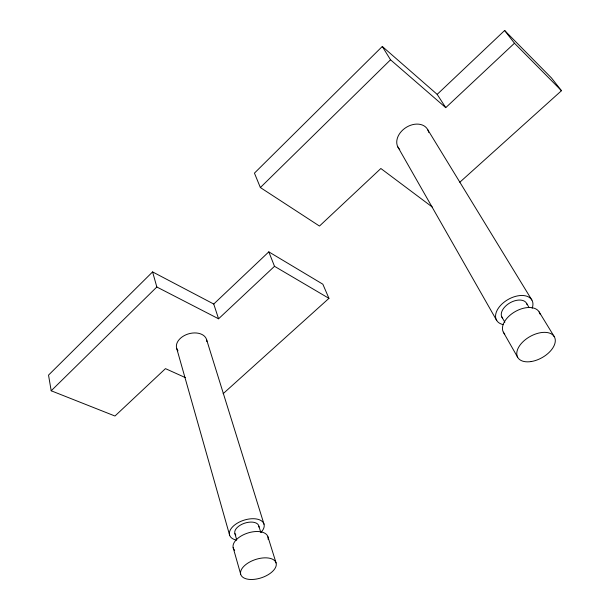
<?xml version="1.0" encoding="UTF-8"?>
<svg xmlns="http://www.w3.org/2000/svg" width="610" height="610" viewBox="0 0 610 610"><rect width="100%" height="100%" fill="white"/><g stroke="black" fill="none" stroke-linecap="round" stroke-linejoin="round"><path stroke-width="0.91" d="M213.744 304.039L268.804 251.861L274.5 266.303L218.571 318.794L213.744 304.039L152.591 271.908L48.526 375.119L51.194 390.781L114.97 416.02L165.47 368.631L185.31 377.59M437.179 94.375L504.638 30.5L514.466 43.226L445.75 107.657L437.179 94.375L382.295 46.459L254.439 173.133L260.363 187.544L319.472 226.058L380.861 168.505L432.269 207.026M51.194 390.781L156.831 286.997L152.591 271.908M260.363 187.544L390.53 59.795L382.295 46.459M223.123 393.702L328.95 298.351L322.85 284.207L268.804 251.861M459.81 182.245L561.474 90.715L551.524 78.011L504.638 30.5M156.831 286.997L218.571 318.794M274.5 266.303L328.95 298.351M390.53 59.795L445.75 107.657M514.466 43.226L561.474 90.715M427.541 129.358L531.905 300.089M539.133 311.916L554.238 336.628M526.735 303.62L529.106 307.516M501.641 316.613L504.851 322.24M397.827 146.918L496.769 320.601M503.357 332.183L517.608 357.201M206.592 339.64L264.031 524.242M267.942 536.815L276.078 562.946A18.574 9.6 -18.4 0 1 251.983 579.492A18.574 9.6 -18.4 0 1 247.157 563.579A18.574 9.6 -18.4 0 1 276.078 562.946M258.892 526.247L260.821 532.484M234.911 533.597L236.726 539.934M176.717 348.44L229.635 535.206M233.142 547.589L240.645 574.048M233.859 549.29A18.224 9.76 -18.2 0 1 248.628 532.774A18.224 9.76 -18.2 0 1 268.103 539.301M234.667 550.289A18.224 9.76 -18.2 0 1 234.232 549.801M177.975 350.796A15.578 10.538 -16.1 0 1 188.116 333.983A15.578 10.538 -16.1 0 1 206.866 341.608M236.344 540.079A18.056 9.829 -18.1 0 1 232.685 526.758A18.056 9.829 -18.1 0 1 256.825 519.049A18.056 9.829 -18.1 0 1 261.202 532.133M235.834 535.084A12.558 6.84 -18.1 0 1 244.351 523.281A12.558 6.84 -18.1 0 1 258.953 527.116M502.998 324.55A20.343 12.36 -29.7 0 1 498.08 308.637A20.343 12.36 -29.7 0 1 521.68 295.476A20.343 12.36 -29.7 0 1 532.164 308.294M504.752 334.044A20.565 12.291 -29.5 0 1 515.297 311.535A20.565 12.291 -29.5 0 1 540.018 314.074M399.756 149.48A17.271 12.802 -32.9 0 1 406.656 127.116A17.271 12.802 -32.9 0 1 428.685 132.393M502.457 318.008A14.152 8.593 -29.7 0 1 510.44 302.583A14.152 8.593 -29.7 0 1 527.101 304.642M531.196 361.547A21.007 12.154 -29.2 0 0 554.604 337.299A21.007 12.154 -29.2 0 0 522.29 342.439A21.007 12.154 -29.2 0 0 531.196 361.547"/></g></svg>
